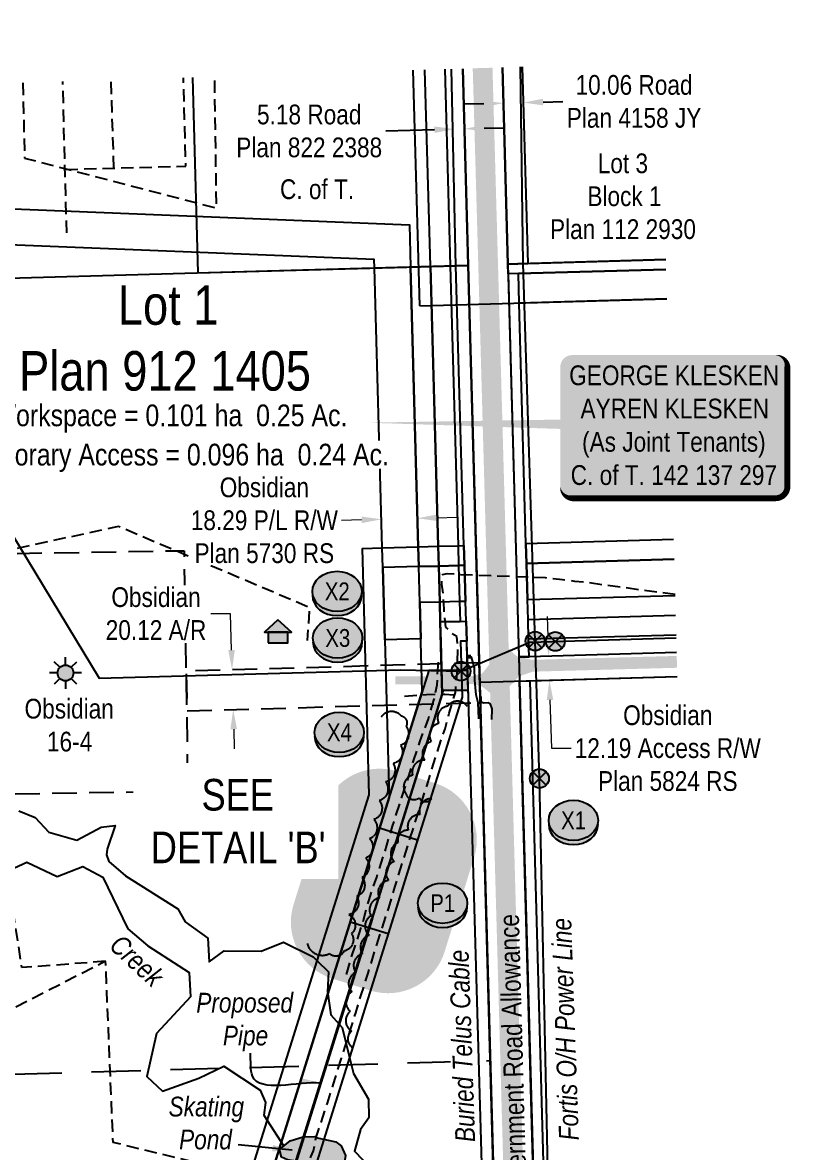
# Model space of a CAD drawing. Extents: x 634935 to 638883, y 5905921 to 5908834.
# Drawn here: x 636238 to 636627, y 5906510 to 5907083 of the extents above; entities that cross this region are included whole.
import ezdxf
from ezdxf.enums import TextEntityAlignment as Align

# ---------------------------------------------------------------- set-up
doc = ezdxf.new("R2010")
doc.units = 0
doc.header["$LTSCALE"] = 5
doc.header["$PDMODE"] = 34
doc.header["$PDSIZE"] = 0.03
for name, pattern in [('0', [1, 1, 0]), ('foc-ACCESSROAD', [3.75, 2.5, -1.25]), ('foc-LSD', [8, 5, -3]), ('POWERLINE5', [7.799999999999997, 2.399999999999999, -0.6, 0.6, -0.6, 0.6, -0.6, 2.399999999999999]), ('UG_PIPE', [1.875, 1.25, -0.625])]:
    doc.linetypes.add(name, pattern=pattern)
doc.layers.get('Defpoints').update_dxf_attribs({"color": 9})
for name, color, linetype in [('AS-FENCE', 48, 'foc-FENCE'), ('AS-PIPE-UG', 44, 'UG_PIPE'), ('AS-PIPE-UG-T', 44, 'Continuous'), ('AS-POWER', 104, 'foc-POWER'), ('AS-POWER-EXISTING', 72, 'POWERLINE5'), ('AS-POWER-T', 104, 'Continuous'), ('AS-RESIDENCE', 14, 'Continuous'), ('AS-ROADS', 254, 'Continuous'), ('AS-TELEPHONE', 224, 'foc-TEL'), ('AS-TELEPHONE-T', 224, 'Continuous'), ('AS-TELUS', 224, 'foc-TEL'), ('C-AR', 13, 'foc-ACCESSROAD'), ('C-RW', 13, 'Continuous'), ('C-SYMBOL2', 7, 'Continuous'), ('C-WS', 13, 'foc-ACCESSROAD'), ('C-WS-S', 8, 'Continuous'), ('CG-NOTES2', 7, 'Continuous'), ('L-AREAREQUIRED2', 7, 'Continuous'), ('L-DETAIL-T', 3, 'Continuous'), ('L-ROAD-T', 7, 'Continuous'), ('L-SEC', 7, 'Continuous'), ('L-SECTION-LSD', 7, 'foc-LSD'), ('L-TITLEDB', 4, 'Continuous'), ('L-TITLEDB-T', 4, 'Continuous'), ('P-BUFFER-H 30m2', 51, 'Continuous'), ('P-CROSSINGS', 250, 'Continuous'), ('P-TEMP-H2', 41, 'Continuous'), ('P-TEMP_WORKSPACE-2', 46, 'Continuous'), ('T-BUSH', 110, '0'), ('T-CREEK', 160, 'Continuous'), ('T-WATER-H', 133, 'Continuous'), ('T-WATER-T', 170, 'Continuous')]:
    doc.layers.add(name, color=color, linetype=linetype)
for name, color, linetype, lineweight in [('AS-GENERAL', 48, 'Continuous', 18), ('C-FLOWLINE-T', 13, 'Continuous', 9), ('C-RW-T', 13, 'Continuous', 9), ('C-VCE-T', 13, 'Continuous', 9), ('C-WS-T', 13, 'Continuous', 9)]:
    doc.layers.add(name, color=color, linetype=linetype, lineweight=lineweight)
doc.styles.add('100L', font='ARIALN.TTF', dxfattribs={"height": 11})
doc.styles.add('175L', font='ARIALN.TTF', dxfattribs={"height": 20})
doc.styles.add('80', font='ARIALN.TTF', dxfattribs={"height": 10})
doc.styles.add('80CG', font='ARIALN.TTF', dxfattribs={"height": 10})
doc.styles.add('80L', font='ARIALN.TTF', dxfattribs={"height": 10})
doc.styles.add('80LS', font='ARIALNI.TTF', dxfattribs={"height": 10})
doc.styles.add('Crossing', font='ARIALN.TTF', dxfattribs={"height": 10})
doc.styles.add('foc-LtypeFont', font='ARIALN.TTF', dxfattribs={"height": 7.349999999999999})
doc.linetypes.add('foc-FENCE', pattern='A,10,-1,["X",foc-LtypeFont,S=0.2,R=0,X=-0.625,Y=-0.75],-1.239999999999999', length=12.24)
doc.linetypes.add('foc-POWER', pattern='A,6,-1,["P",foc-LtypeFont,S=0.2,R=0,X=-0.625,Y=-0.75],-1.239999999999999,4', length=12.24)
doc.linetypes.add('foc-TEL', pattern='A,2,-1,["T",foc-LtypeFont,S=0.2,R=0,X=-0.425,Y=-0.75],-1.239999999999999,8', length=12.24)
doc.linetypes.add('foc-TEL-NOLINE', pattern='A,0,-2,["T",foc-LtypeFont,S=0.2,R=0,X=-0.425,Y=-0.75],-10.24', length=12.24)
doc.dimstyles.new('Compass 5 000', dxfattribs={"dimscale": 5, "dimtxt": 9, "dimasz": 2, "dimexe": 0.2, "dimexo": 0.0625, "dimgap": 0.5, "dimtad": 0, "dimtih": 1, "dimtoh": 1, "dimzin": 0, "dimdsep": 46, "dimtxsty": '80CG', "dimcen": 0.1, "dimse1": 1, "dimse2": 1, "dimclrd": 256, "dimclrt": 256, "dimaunit": 1, "dimadec": 4, "dimazin": 0, "dimtfac": 0.06, "dimtofl": 0, "dimtmove": 0, "dimatfit": 1, "dimfxl": 0.2, "dimtolj": 1, "dimtzin": 0, "dimlwd": -1, "dimarcsym": 0})

# ---------------------------------------------------------------- blocks, each defined once
blk = doc.blocks.new('*D373')
at = {"layer": 'C-RW-T', "transparency": 16777216}
for p, q in [((636448.2872680668, 5906831.77564543), (636458.2834270406, 5906832.052783975)), ((636410.0163205718, 5906830.71460241), (636399.8269444506, 5906830.432107016))]:
    blk.add_line(p, q, dxfattribs=at)
for points in [[(636409.9701308142, 5906832.380628906), (636410.0625103293, 5906829.048575914), (636420.0124795455, 5906830.991740955)], [(636448.2410783092, 5906833.441671927), (636448.3334578243, 5906830.109618934), (636438.2911090932, 5906831.498506885)]]:
    blk.add_solid(points, dxfattribs=at)
at = {"layer": 'Defpoints', "color": 0, "transparency": 16777216}
for p in [(636418.1961009881, 5906896.507018927), (636436.4747305358, 5906897.013784857), (636420.0124795455, 5906830.991740955)]:
    blk.add_point(p, dxfattribs=at)
at = {"layer": 'C-RW-T', "transparency": 16777216, "insert": (636360.7409962923, 5906830.432107016), "char_height": 10, "attachment_point": 5, "style": '80CG', "bg_fill": 3, "box_fill_scale": 1.1, "bg_fill_color": 256, "bg_fill_true_color": 13158600, "bg_fill_transparency": 0}
blk.add_mtext('\\A1;Obsidian\\P18.29 P/L R/W\\PPlan 5730 RS', dxfattribs=at)
blk = doc.blocks.new('*D375')
at = {"layer": 'C-RW-T', "transparency": 16777216}
for p, q in [((636336.5377683456, 5906481.245529253), (636326.5377683456, 5906481.245529252)), ((636347.0867569305, 5906477.945549267), (636336.5377683456, 5906481.245529253)), ((636375.7739122196, 5906468.971509951), (636385.317830414, 5906465.985940409))]:
    blk.add_line(p, q, dxfattribs=at)
for points in [[(636347.5843518544, 5906479.536202299), (636346.5891620065, 5906476.354896234), (636356.6306751249, 5906474.959979724)], [(636376.2715071435, 5906470.562162983), (636375.2763172956, 5906467.380856918), (636366.2299940248, 5906471.957079494)]]:
    blk.add_solid(points, dxfattribs=at)
at = {"layer": 'Defpoints', "color": 0, "transparency": 16777216}
for p in [(636366.2299940248, 5906471.957079494), (636344.230881687, 5906435.321775856), (636353.8302005869, 5906432.318875627)]:
    blk.add_point(p, dxfattribs=at)
at = {"layer": 'C-RW-T', "transparency": 16777216, "insert": (636287.4518201873, 5906481.245529253), "char_height": 10, "attachment_point": 5, "style": '80CG'}
blk.add_mtext('\\A1;Obsidian\\P10.06 P/L R/W\\PPlan 1236 NY', dxfattribs=at)
blk = doc.blocks.new('*D376')
at = {"layer": 'C-VCE-T', "transparency": 16777216}
for p, q in [((636286.6669365601, 5906413.36918938), (636276.6669365598, 5906413.36918938)), ((636332.9001386068, 5906398.906337931), (636286.6669365601, 5906413.36918938)), ((636361.585610942, 5906389.932836059), (636371.129530177, 5906386.947269841))]:
    blk.add_line(p, q, dxfattribs=at)
for points in [[(636333.3977329764, 5906400.496991137), (636332.402544237, 5906397.315684725), (636342.4440578418, 5906395.920771713)], [(636362.0832053116, 5906391.523489265), (636361.0880165722, 5906388.342182852), (636352.041691707, 5906392.918402275)]]:
    blk.add_solid(points, dxfattribs=at)
at = {"layer": 'Defpoints', "color": 0, "transparency": 16777216}
for p in [(636434.3043577329, 5906689.569352686), (636443.9019915981, 5906686.566983248), (636342.4440578418, 5906395.920771713)]:
    blk.add_point(p, dxfattribs=at)
at = {"layer": 'C-VCE-T', "transparency": 16777216, "insert": (636237.5809884015, 5906413.36918938), "char_height": 10, "attachment_point": 5, "style": '80CG', "bg_fill": 3, "box_fill_scale": 1.1, "bg_fill_color": 256, "bg_fill_true_color": 13158600, "bg_fill_transparency": 0}
blk.add_mtext('\\A1;Obsidian\\P10.06 P/L R/W\\PPlan 3142 MC', dxfattribs=at)
blk = doc.blocks.new('*D377')
at = {"layer": 'C-RW-T', "transparency": 16777216}
for p, q in [((636504.4604280778, 5906771.689443248), (636504.1788547111, 5906781.685478284)), ((636505.3666894888, 5906739.51658216), (636506.0563304598, 5906715.033885559)), ((636506.0563304598, 5906715.033885559), (636516.0563304598, 5906715.03388556))]:
    blk.add_line(p, q, dxfattribs=at)
for points in [[(636506.1264339171, 5906771.736372143), (636502.7944222386, 5906771.642514354), (636504.7420014446, 5906761.693408213)], [(636507.0326953279, 5906739.563511055), (636503.7006836494, 5906739.469653266), (636505.0851161219, 5906749.512617196)]]:
    blk.add_solid(points, dxfattribs=at)
at = {"layer": 'Defpoints', "color": 0, "transparency": 16777216}
for p in [(636511.6404937492, 5906761.88772843), (636505.0851161219, 5906749.512617196), (636511.9836084265, 5906749.706937414)]:
    blk.add_point(p, dxfattribs=at)
at = {"layer": 'C-RW-T', "transparency": 16777216, "insert": (636565.0092636121, 5906715.03388556), "char_height": 10, "attachment_point": 5, "style": '80CG'}
blk.add_mtext('\\A1;Obsidian\\P12.19 Access R/W\\PPlan 5824 RS', dxfattribs=at)
blk = doc.blocks.new('GAS')
h = blk.add_hatch(color=255)
h.dxf.hatch_style = 1
edge = h.paths.add_edge_path()
edge.add_arc((0, 0), 0.9, 0, 360)
for p, q in [((0, 0.8077887887338874), (0, 1.615577579286764)), ((-0.8077887898725749, 0), (-1.615577579628734, 0)), ((-0.5711929310346023, 0.5711929297831376), (-1.142385862069204, 1.142385861385264)), ((0.5711929310309642, 0.5711929297831376), (1.142385862065566, 1.142385861385264)), ((1.615577579625096, 0), (0.8077887898689368, 0)), ((-0.5711929310346023, -0.5711929316021271), (-1.142385862069204, -1.142385863204253)), ((0, -0.8077887905528768), (0, -1.615577581105753)), ((1.142385862065566, -1.142385863204253), (0.5711929310309642, -0.5711929316021271))]:
    blk.add_line(p, q)
blk.add_circle((0, 0), 0.8000000000000003)
blk = doc.blocks.new('*D385')
at = {"layer": 'C-FLOWLINE-T', "transparency": 16777216}
for p, q in [((636343.6185119707, 5906783.17302333), (636333.6185119707, 5906783.173023329)), ((636344.1287159938, 5906764.780291579), (636343.6185119707, 5906783.17302333)), ((636345.2411942746, 5906724.675718372), (636345.5184819817, 5906714.679563534))]:
    blk.add_line(p, q, dxfattribs=at)
for points in [[(636345.7947418, 5906764.826506197), (636342.4626901877, 5906764.734076961), (636344.4060037009, 5906754.784136741)], [(636346.9072200808, 5906724.72193299), (636343.5751684685, 5906724.629503754), (636344.9639065675, 5906734.671873208)]]:
    blk.add_solid(points, dxfattribs=at)
at = {"layer": 'Defpoints', "color": 0, "transparency": 16777216}
for p in [(636344.4060037009, 5906754.784136741), (636400.7819356893, 5906756.347973353), (636401.3398385559, 5906736.23570982)]:
    blk.add_point(p, dxfattribs=at)
at = {"layer": 'C-FLOWLINE-T', "transparency": 16777216, "insert": (636305.8831777279, 5906783.173023329), "char_height": 10, "attachment_point": 5, "style": '80CG', "bg_fill": 3, "box_fill_scale": 1.1, "bg_fill_color": 256, "bg_fill_true_color": 13158600, "bg_fill_transparency": 0}
blk.add_mtext('\\A1;Obsidian\\P20.12 A/R', dxfattribs=at)
blk = doc.blocks.new('*U386')
h = blk.add_hatch(color=59)
edge = h.paths.add_edge_path()
edge.add_line((-51.49999999999998, -37), (51.49999999999998, -37))
edge.add_arc((51.49999999999999, -30.99999999999999), 6.000000000000007, 269.9999999999999, 359.9999999999999)
edge.add_line((57.49999999999999, -31), (57.49999999999999, 29.5))
edge.add_arc((51.49999999999999, 29.49999999999999), 6.000000000000007, 6.785183320455494e-14, 90.00000000000006)
edge.add_line((51.49999999999998, 35.5), (-51.49999999999998, 35.5))
edge.add_arc((-51.49999999999999, 29.49999999999999), 6.000000000000007, 89.99999999999993, 179.9999999999999)
edge.add_line((-57.49999999999999, 29.5), (-57.49999999999999, -31))
edge.add_arc((-51.49999999999999, -30.99999999999999), 6.000000000000007, 180.0000000000001, 270.0000000000001)
at = {"color": 1, "flags": 128}
blk.add_lwpolyline([(-51.49999999999998, -37, 3, 3, 0), (51.49999999999998, -37, 3, 3, 0.4142135623730951), (57.49999999999999, -31, 3, 3, 0), (57.49999999999999, 29.5, 3, 0, 0.4142135623730951), (51.49999999999998, 35.5, 0, 0, 0), (-51.49999999999998, 35.5, 0, 0, 0.4142135623730951), (-57.49999999999999, 29.5, 0, 0, 0), (-57.49999999999999, -31, 0, 3, 0.4142135623730951)], format="xyseb", close=True, dxfattribs=at)
blk.add_lwpolyline([(-155.7620516173933, 1.275823303072595, 0, 7.499999999999999, 0), (-3.946720042119972e-16, -1.589969697111509e-15, 0, 0, 0)], format="xyseb", dxfattribs=at)
at = {"color": 1, "style": '80'}
blk.add_attdef('ENTER_TEXT_001', (-35.98567530695772, -4.996589358799454), '', height=10, dxfattribs=at)
blk = doc.blocks.new('*D389')
at = {"layer": 'Defpoints', "color": 0, "transparency": 16777216}
for p in [(636456.5794660599, 5907039.324572173), (636461.7544385863, 5907039.470317387), (636456.8817873431, 5907028.590056159)]:
    blk.add_point(p, dxfattribs=at)
at = {"layer": 'L-TITLEDB', "transparency": 16777216}
for p, q in [((636446.8857508923, 5907028.308533027), (636422.206926156, 5907027.613491541)), ((636472.0527963203, 5907029.017324504), (636482.048832771, 5907029.298847636))]:
    blk.add_line(p, q, dxfattribs=at)
for points in [[(636446.8388303705, 5907029.974539102), (636446.9326714143, 5907026.642526952), (636456.8817873431, 5907028.590056159)], [(636472.0058757984, 5907030.68333058), (636472.0997168423, 5907027.351318429), (636462.0567598694, 5907028.735801373)]]:
    blk.add_solid(points, dxfattribs=at)
at = {"layer": 'L-TITLEDB', "transparency": 16777216, "insert": (636383.4586314765, 5907027.613491541), "char_height": 10, "attachment_point": 5, "style": '80CG'}
blk.add_mtext('\\A1;5.18 Road \\PPlan 822 2388', dxfattribs=at)
blk = doc.blocks.new('*D390')
at = {"layer": 'Defpoints', "color": 0, "transparency": 16777216}
for p in [(636481.5518700668, 5907050.592550932), (636491.599397257, 5907050.875266683), (636491.8486010667, 5907042.018731284)]:
    blk.add_point(p, dxfattribs=at)
at = {"layer": 'L-TITLEDB', "transparency": 16777216}
for p, q in [((636471.8050302187, 5907041.454748418), (636461.8089865608, 5907041.173481302)), ((636501.8446447246, 5907042.299998399), (636511.8406883829, 5907042.581265515))]:
    blk.add_line(p, q, dxfattribs=at)
for points in [[(636501.7977668721, 5907043.966005675), (636501.8915225773, 5907040.633991122), (636491.8486010667, 5907042.018731284)], [(636471.7581523662, 5907043.120755695), (636471.8519080712, 5907039.788741142), (636481.8010738766, 5907041.736015533)]]:
    blk.add_solid(points, dxfattribs=at)
at = {"layer": 'L-TITLEDB', "transparency": 16777216, "insert": (636547.9320935671, 5907042.581265515), "char_height": 10, "attachment_point": 5, "style": '80CG'}
blk.add_mtext('\\A1;10.06 Road \\PPlan 4158 JY', dxfattribs=at)
blk = doc.blocks.new('xing2')
h = blk.add_hatch(color=50)
h.dxf.hatch_style = 1
edge = h.paths.add_edge_path()
edge.add_ellipse((0, 0), major_axis=(-12.5, 0), ratio=0.8162973455633619, start_angle=0, end_angle=360)
h = blk.add_hatch(color=250)
h.dxf.hatch_style = 1
edge = h.paths.add_edge_path()
edge.add_ellipse((0, -2.047489049626165), major_axis=(-12.5, 0), ratio=0.8162973455633619, start_angle=0, end_angle=180)
edge.add_line((12.5, -2.047489049626165), (12.5, 0))
edge.add_ellipse((0, 0), major_axis=(-12.5, 0), ratio=0.8162973455633619, start_angle=0, end_angle=180, ccw=False)
edge.add_line((-12.5, 0), (-12.5, -2.047489049626165))
at = {"color": 250}
blk.add_ellipse((0, 0), major_axis=(-12.5, 0), ratio=0.8162973455633619, dxfattribs=at)
blk.add_ellipse((0, -2.047489049626165), major_axis=(-12.5, 0), ratio=0.8162973455633619, start_param=0, end_param=3.141592653589793, dxfattribs=at)
at = {"color": 250, "style": 'Crossing'}
blk.add_attdef('CROSSING', text='', height=9, dxfattribs=at).set_placement((0.08916442567715421, 0.0199513138486509), align=Align.MIDDLE_CENTER)
at = {"color": 250, "style": 'Crossing', "flags": 1}
for tag, p in [('OWNER', (0.08916442567715421, -12.49201765665748)), ('DESCRIPTION', (0.08916442567715421, -25.770021277247)), ('LOCATION', (0.08916442567715421, -39.30337514164421)), ('DWG_REF', (0.08916442567715421, -52.83672900604233))]:
    blk.add_attdef(tag, text='', height=9, dxfattribs=at).set_placement(p, align=Align.MIDDLE_CENTER)
blk = doc.blocks.new('res_occ')
for points in [[(0.1000986410450423, 0.8906701123119093), (-1.256710929257224, -0.3736609102117654), (1.456908211347308, -0.3736609102117654)], [(-0.8999013589549576, -1.425351696405505), (1.100098641045042, -1.425351696405505), (1.100098641045042, -0.3736609102117654), (-0.8999013589549576, -0.3736609102117654)]]:
    blk.add_hatch(color=14).paths.add_polyline_path(points)
at = {"color": 14}
for points in [[(0.1000986410450423, 0.8906701123119093), (-1.256710929257224, -0.3736609102117654), (1.456908211347308, -0.3736609102117654)], [(-0.8999013589549576, -1.425351696405505), (1.100098641045042, -1.425351696405505), (1.100098641045042, -0.3736609102117654), (-0.8999013589549576, -0.3736609102117654)]]:
    blk.add_lwpolyline(points, close=True, dxfattribs=at)
blk = doc.blocks.new('POWERPOLE')
h = blk.add_hatch(color=255)
edge = h.paths.add_edge_path()
edge.add_arc((0, 0), 0.9600000000000002, 0, 360)
at = {"linetype": 'Continuous'}
for p, q in [((0.678822509938982, -0.678822509938982), (-0.678822509938982, 0.678822509938982)), ((-0.678822509938982, -0.678822509938982), (0.678822509938982, 0.678822509938982))]:
    blk.add_line(p, q, dxfattribs=at)
blk.add_circle((0, 0), 0.9600000000000002, dxfattribs=at)

msp = doc.modelspace()

# ---------------------------------------------------------------- hatches: boundary and pattern name
at = {"layer": 'AS-GENERAL'}
h = msp.add_hatch(color=256, dxfattribs=at)
h.dxf.hatch_style = 1
h.paths.add_polyline_path([(636463.1786418014, 5906762.377759333), (636465.3952067429, 5906762.377759333), (636465.3952067429, 5906760.321670204), (636463.1786418014, 5906760.321670204)])
at = {"layer": 'AS-ROADS'}
h = msp.add_hatch(color=256, dxfattribs=at)
h.dxf.hatch_style = 1
h.paths.add_polyline_path([(636483.117, 5906766.733999997), (636488.513, 5906761.615), (636496.0470000004, 5906759.845), (636496.7780000004, 5906753.889), (636489.6430000004, 5906751.431), (636483.915, 5906745.32)])
h = msp.add_hatch(color=256, dxfattribs=at)
h.dxf.hatch_style = 1
h.paths.add_polyline_path([(636475.1467043577, 5906758.117690622), (636471.076, 5906752.932), (636467.3640000003, 5906751.951), (636463.9916751217, 5906750.837468683), (636464.0824843305, 5906748.049715927), (636467.365, 5906747.3), (636471.1200000003, 5906746.196), (636476.9706279048, 5906741.572996081)])
at = {"layer": 'P-BUFFER-H 30m2'}
h = msp.add_hatch(color=256, dxfattribs=at)
h.dxf.hatch_style = 1
edge = h.paths.add_edge_path()
edge.add_line((636414.4223909735, 5906592.332605037), (636395.221117541, 5906598.3393924))
edge.add_arc((636404.1780467626, 5906626.971077971), 29.99999999973938, 162.6286075073442, 252.6286075062298, ccw=False)
edge.add_line((636375.5463611867, 5906635.928007198), (636390.474576557, 5906683.647483157))
edge.add_arc((636419.1062621335, 5906674.690553935), 29.99999999993366, 72.62860750665419, 162.6286075072777, ccw=False)
edge.add_line((636428.0631913549, 5906703.322239511), (636447.2644647874, 5906697.315452147))
edge.add_arc((636438.3075355659, 5906668.683766572), 29.99999999973938, -17.371392492655787, 72.62860750622991, ccw=False)
edge.add_line((636466.9392211417, 5906659.72683735), (636452.0110057713, 5906612.007361391))
edge.add_arc((636423.3793201952, 5906620.964290612), 29.99999999982256, 252.628607506442, 342.62860750721137, ccw=False)
at = {"layer": 'P-TEMP-H2'}
h = msp.add_hatch(color=256, dxfattribs=at)
h.dxf.hatch_style = 1
h.paths.add_polyline_path([(636463.6286574713, 5906754.48795226), (636444.0674532907, 5906754.452934373), (636419.1062621333, 5906674.690553935), (636428.6473519469, 5906671.705788476), (636451.4181976124, 5906744.469016936), (636463.9155311303, 5906744.491389295)])
h = msp.add_hatch(color=256, dxfattribs=at)
h.dxf.hatch_style = 1
h.paths.add_polyline_path([(636423.3793201952, 5906620.964290612), (636404.1780467625, 5906626.971077971), (636419.1062621333, 5906674.690553935), (636438.307535566, 5906668.683766572)])
at = {"layer": 'T-WATER-H'}
h = msp.add_hatch(color=256, dxfattribs=at)
h.dxf.hatch_style = 1
h.paths.add_polyline_path([(636386.7520000003, 5906517.915), (636397.0090000003, 5906515.75), (636399.6690000003, 5906513.696), (636401.7850000004, 5906508.858), (636400.914, 5906503.247999997), (636383.998, 5906504.7), (636372.4680000003, 5906506.513999998), (636369.4150000004, 5906507.866), (636368.4980000004, 5906511.803), (636373.7470000003, 5906516.202), (636380.44, 5906518.223), (636386.365, 5906518.478)])

# ---------------------------------------------------------------- linework, layer by layer
at = {"layer": 'AS-FENCE', "flags": 128}
for points in [[(636463.5750000003, 5906752.761), (636463.339, 5906768.165999997)], [(636463.845, 5906746.052), (636464.1520000004, 5906736.712)]]:
    msp.add_lwpolyline(points, dxfattribs=at)
at = {"layer": 'AS-GENERAL', "const_width": 0.9997060499999996, "flags": 128}
msp.add_lwpolyline([(636463.558, 5906752.77), (636463.8520000003, 5906746.030999998)], dxfattribs=at)
at = {"layer": 'AS-PIPE-UG'}
msp.add_line((636284.5991492218, 5907008.850376325), (636283.1005313186, 5907053.433169323), dxfattribs=at)
at = {"layer": 'AS-PIPE-UG', "flags": 128}
for points in [[(636238.4204610529, 5907051.984111868), (636239.3746957772, 5907013.878439057), (636336.5182427659, 5906988.578205304), (636335.5902719174, 5907055.135508854)], [(636260.6887276393, 5906976.136317742), (636260.5426546287, 5906981.746947944), (636258.6941164532, 5907052.641624073)], [(636260.0724371164, 5907008.160685356), (636284.5991492218, 5907008.850376325), (636321.018641662, 5907009.874001555), (636319.7607065096, 5907054.622126722)], [(636280.3687566705, 5906607.122501339), (636237.9692829392, 5906603.93637357), (636208.3112904769, 5906797.90989482), (636235.6599189758, 5906816.408882425), (636286.9647348197, 5906827.445820364), (636383.5741429288, 5906786.457888274), (636382.4787825153, 5906769.688994168)], [(636431.65, 5906741.379), (636442.8020000004, 5906742.223), (636452.0610000003, 5906742.486), (636458.3660000004, 5906741.974)], [(636436.0425037143, 5906288.760095251), (636383.3887680044, 5906431.888616389), (636349.5671061695, 5906429.444445362), (636334.5662969977, 5906503.092904395), (636284.191858566, 5906515.414704815), (636280.3687566705, 5906607.122501339), (636154.9507916757, 5906543.167356468), (636092.6778308462, 5906605.169814792), (636020.8302149934, 5906574.549159138), (635931.117654646, 5906568.000285985), (635805.0510354115, 5906558.481087117), (635706.819990945, 5906552.769513615), (635685.1791548685, 5906565.000460224), (635678.6630630282, 5906583.556169734), (635678.0791825079, 5906592.934313422), (635676.7059499614, 5906648.360667473), (635665.1614573199, 5906651.674071323), (635663.923461084, 5906657.192073845), (635662.2602177289, 5906692.634599305), (635658.9222499809, 5906701.966519156), (635632.6042922237, 5906719.231384331), (635610.0762649933, 5906723.96222853)]]:
    msp.add_lwpolyline(points, dxfattribs=at)
at = {"layer": 'AS-POWER', "flags": 128}
msp.add_lwpolyline([(636515.3313896415, 5906020.657347734), (636511.6306423282, 5906154.794130048), (636500.0020000003, 5906699.685), (636497.848, 5906769.308), (636491.8200297118, 5906960.493454175), (636490.3702876437, 5907060.155311516)], dxfattribs=at)
at = {"layer": 'AS-ROADS', "flags": 128}
for points, const_width in [([(636500.0835559467, 5906020.359183366), (636496.4018890325, 5906154.317430359), (636474.053760346, 5906959.962081321), (636471.2503854088, 5907059.535217665)], 9.997060499999996), ([(636494.8431845867, 5906756.768037808), (636569.6116254935, 5906758.79324787)], 5.998236299999999), ([(636467.3645278219, 5906749.496101845), (636427.0880000003, 5906749.424)], 3.998824199999998)]:
    msp.add_lwpolyline(points, dxfattribs=dict(at, const_width=const_width))
at = {"layer": 'AS-TELEPHONE', "flags": 128}
for points in [[(636469.3850000004, 5906729.943), (636468.949, 5906737.987), (636468.0670000004, 5906742.037), (636467.317, 5906749.527), (636467.187, 5906755.838), (636465.6220000003, 5906761.209), (636464.5060000004, 5906761.226)], [(636475.8700000003, 5906729.611), (636476.039, 5906735.015999997), (636475.2930000003, 5906737.415), (636474.0630000003, 5906737.967), (636471.8540000004, 5906737.921), (636470.8630000004, 5906738.124), (636470.4910000004, 5906739.1), (636470.513, 5906741.304)]]:
    msp.add_lwpolyline(points, dxfattribs=at)
at = {"layer": 'AS-TELUS', "flags": 128}
for points in [[(636439.5452051931, 5906939.014370801), (636436.1474736524, 5907058.396765203)], [(636439.5452051931, 5906939.014370801), (636564.5112660923, 5906942.659971897)], [(636469.8584442048, 5906748.519013528), (636569.8185036101, 5906751.335341756)]]:
    msp.add_lwpolyline(points, dxfattribs=at)
at = {"layer": 'AS-TELUS', "linetype": 'foc-TEL-NOLINE', "flags": 128}
msp.add_lwpolyline([(636486.2329500159, 5906158.250619849), (636464.0006423288, 5906959.681130048), (636461.1985356933, 5907059.209217556)], dxfattribs=at)
at = {"layer": 'C-AR', "flags": 128}
msp.add_lwpolyline([(636321.5984607252, 5906734.023728895), (636470.1459478044, 5906738.144352545), (636469.5880449375, 5906758.256616078), (636321.0405578588, 5906754.135992423)], close=True, dxfattribs=at)
at = {"layer": 'C-RW', "flags": 128}
for points in [[(636452.0707337509, 5907058.913186029), (636454.8656423282, 5906959.420130048), (636458.7976423287, 5906817.606130043), (636459.0746423285, 5906807.615130048), (636459.580642328, 5906789.341130049), (636459.8596423281, 5906779.291130047), (636449.807642328, 5906779.007130043), (636449.5286423287, 5906789.058130048), (636449.0216423288, 5906807.331130044), (636448.7456423288, 5906817.322130048), (636444.8116423282, 5906959.140130048), (636442.0185687076, 5907058.587175693)], [(635573.4816043107, 5906982.640038775), (635661.090642328, 5906986.650130048), (635949.293642328, 5906999.631130043), (636434.1566423288, 5906980.168130043), (636434.759642328, 5906958.858130048), (636438.692642328, 5906817.038130049), (636438.969642328, 5906807.047130048), (636449.0216423288, 5906807.331130044), (636459.0746423285, 5906807.615130048), (636462.1015997368, 5906807.700676157), (636462.6259967358, 5906789.427239539), (636459.580642328, 5906789.341130049), (636449.5286423287, 5906789.058130048), (636439.4766423281, 5906788.774130048), (636439.9816423281, 5906770.501130048), (636421.7046423281, 5906769.985130047), (636420.6916423286, 5906806.531130048), (636420.4136423281, 5906816.522130048), (636416.4816423288, 5906958.346130048), (636416.3616423281, 5906962.583130048), (635949.343642328, 5906981.335130049), (635661.5866423281, 5906968.371130047), (635573.9820951477, 5906964.35920901)], [(636567.8937509059, 5906820.722211665), (636493.2046423281, 5906818.587130047), (636493.4806423282, 5906808.596130049), (636568.1709149979, 5906810.730513115)], [(636249.9096423283, 5906167.257130047), (636387.5666423287, 5906607.358130049), (636413.8796423282, 5906691.484130044), (636410.4196423289, 5906816.240130048), (636420.4136423281, 5906816.522130048), (636438.692642328, 5906817.038130049), (636448.7456423288, 5906817.322130048), (636458.7976423287, 5906817.606130043), (636461.8149141994, 5906817.690683738), (636462.1015997368, 5906807.700676157), (636459.0746423285, 5906807.615130048), (636449.0216423288, 5906807.331130044), (636438.969642328, 5906807.047130048), (636420.6916423286, 5906806.531130048), (636421.7046423281, 5906769.985130047), (636423.921642328, 5906690.091130048), (636392.8386423283, 5906590.719130048), (636260.4756423282, 5906167.559130049)], [(636568.1709149979, 5906810.730513115), (636493.4806423282, 5906808.596130049), (636493.9876423281, 5906790.323130048), (636568.6777832618, 5906792.458034679)], [(636569.2353322528, 5906772.358528278), (636494.5456423288, 5906770.223130047), (636494.2656423287, 5906780.273130048), (636568.9565655235, 5906782.408001509)], [(636267.0734830569, 5906046.301365457), (636265.4316423282, 5906109.140130048), (636265.1576423288, 5906119.241130048), (636264.4166423283, 5906146.480130043), (636264.786642328, 5906147.676130048), (636271.1026423288, 5906167.865130049), (636398.5516423282, 5906575.279130048), (636450.8226423281, 5906742.373130048), (636449.807642328, 5906779.007130043), (636459.8596423281, 5906779.291130047), (636462.9144196148, 5906779.376691559), (636463.2027736075, 5906769.328544043), (636460.1386423287, 5906769.241130044), (636460.9226423285, 5906740.975130048), (636403.810642328, 5906558.411130044), (636281.7306423282, 5906168.170130043), (636275.4146423286, 5906147.981130048), (636274.5146423281, 5906145.074130044), (636275.2096423281, 5906119.505130048), (636275.4836423285, 5906109.412130048), (636277.1233547044, 5906046.633799441)], [(636569.4805975131, 5906763.516774903), (636494.7896423286, 5906761.413130043), (636489.614642328, 5906761.268130048), (636489.9516423281, 5906749.085130048), (636495.1276423286, 5906749.232130048), (636569.8184837027, 5906751.336059413)]]:
    msp.add_lwpolyline(points, dxfattribs=at)
msp.add_lwpolyline([(636444.8157564617, 5906958.991818368), (636448.7456423288, 5906817.322130048), (636449.0216423288, 5906807.331130044), (636449.5286423287, 5906789.058130048), (636449.807642328, 5906779.007130043), (636450.0866423281, 5906768.956130044), (636450.8226423281, 5906742.373130048), (636398.5516423282, 5906575.279130048), (636271.1026423288, 5906167.865130049), (636264.786642328, 5906147.676130048), (636254.334642328, 5906147.375130048), (636254.3206423286, 5906147.883130048), (636260.4756423282, 5906167.559130049), (636392.8386423283, 5906590.719130048), (636423.921642328, 5906690.091130048), (636440.7246423282, 5906743.771130048), (636440.0326423281, 5906768.677130048), (636439.9816423281, 5906770.501130048), (636439.4766423281, 5906788.774130048), (636438.969642328, 5906807.047130048), (636438.692642328, 5906817.038130049), (636434.76408885, 5906958.697792973)], close=True, dxfattribs=at)
at = {"layer": 'C-WS', "flags": 128}
msp.add_lwpolyline([(636198.1646023279, 5906813.145377719), (636320.0691208689, 5906815.088251698), (636322.0119948474, 5906693.183733157), (636200.1074763065, 5906691.240859178)], close=True, dxfattribs=at)
at = {"layer": 'L-SEC'}
for p, q in [((636464.0006423288, 5906959.681130048), (636461.1985356932, 5907059.209217556)), ((636481.2910555663, 5907059.8608552), (636484.093642328, 5906960.268130048)), ((636464.0052924175, 5906959.513495471), (635662.4336423287, 5906937.153130044)), ((636486.3486423288, 5906154.041130043), (636464.0006423288, 5906959.681130048)), ((636563.958376845, 5906962.591495668), (636484.093642328, 5906960.268130048)), ((636484.093642328, 5906960.268130048), (636506.4536423282, 5906154.639130048))]:
    msp.add_line(p, q, dxfattribs=at)
at = {"layer": 'L-SECTION-LSD'}
msp.add_line((635673.4691423287, 5906534.072630043), (636475.1746423288, 5906556.861130048), dxfattribs=at)
at = {"layer": 'L-TITLEDB', "flags": 128}
for points in [[(636324.3162740698, 5907054.769872217), (636327.101642328, 5906955.832130044), (636457.75, 5906959.339), (636455.5842807743, 5907059.027136868)], [(636461.1987260933, 5907059.20922373), (636464.0052924175, 5906959.513495471), (636457.75, 5906959.339), (636455.5842807743, 5907059.027136868)], [(636491.3373942602, 5907060.186676576), (636494.1406423288, 5906960.561130048), (636484.093642328, 5906960.268130048), (636481.2910555663, 5907059.8608552)], [(636564.0975800225, 5906957.573254751), (636489.4096423289, 5906955.394130043), (636484.2326423286, 5906955.242130048), (636484.093642328, 5906960.268130048), (636494.1406423288, 5906960.561130048), (636563.9581834747, 5906962.598466622)], [(636564.5112728237, 5906942.659729229), (636489.8236423286, 5906940.481130048), (636489.4096423289, 5906955.394130043), (636564.0975800225, 5906957.573254751)], [(636510.1381794371, 5906020.5557969), (636506.4536423282, 5906154.639130048), (636489.9516423281, 5906749.085130048), (636495.1276423286, 5906749.232130048), (636506.7976423281, 5906328.890130043), (636508.0836423286, 5906282.562130048), (636508.4576423288, 5906269.089130048), (636511.6306423282, 5906154.794130048), (636512.445642328, 5906125.784130048), (636512.7306423283, 5906115.680130049), (636515.335202588, 5906020.657422295)], [(636236.5166423287, 5906683.369130048), (636244.6696423289, 5906679.993130048), (636251.5616423283, 5906672.610130047), (636265.7656423282, 5906668.406130044), (636278.1836423287, 5906675.073130044), (636285.2636423281, 5906675.985130043), (636281.0916423285, 5906663.896130048), (636280.905642328, 5906660.991130044), (636282.0596423281, 5906657.684130048), (636290.4506423288, 5906650.338130048), (636316.9986423281, 5906633.695130048), (636320.6096423282, 5906627.116130048), (636332.1496423283, 5906618.852130044), (636332.7486423281, 5906606.839130048), (636340.3676423281, 5906612.361130048), (636359.1436423287, 5906612.188130048), (636370.4636423282, 5906616.833130044), (636385.4156423286, 5906609.427130049), (636387.5666423287, 5906607.358130049), (636393.2986423281, 5906601.847130048), (636392.7026423287, 5906591.682130043), (636392.8386423283, 5906590.719130048), (636394.358642328, 5906579.958130044), (636398.5516423282, 5906575.279130048), (636400.0686423288, 5906573.585130049), (636403.810642328, 5906558.411130044), (636405.8016423287, 5906550.342130048), (636413.4346423282, 5906537.261130048), (636413.637642328, 5906527.862130048), (636409.5046423287, 5906521.948130049), (636406.3466423287, 5906510.948130043), (636414.6956423281, 5906502.438130049)]]:
    msp.add_lwpolyline(points, dxfattribs=at)
for points in [[(636480.8680000004, 5906153.755999997), (636480.2944602425, 5906173.741893193), (636477.0953327189, 5906285.220513639), (636475.0572194664, 5906356.241769299), (636474.5417660266, 5906374.203553561), (636470.461025213, 5906516.403373044), (636463.2027736075, 5906769.328544043), (636462.9144196148, 5906779.376691559), (636462.6259967358, 5906789.427239539), (636462.1015997368, 5906807.700676157), (636461.8149141994, 5906817.690683738), (636457.75, 5906959.339), (636464.0052924175, 5906959.513495471), (636486.3521703068, 5906153.912763791)], [(636489.4096423289, 5906955.394130043), (636484.2326423286, 5906955.242130048), (636489.614642328, 5906761.268130048), (636494.7896423286, 5906761.413130043), (636494.5456423288, 5906770.223130047), (636494.2656423287, 5906780.273130048), (636493.9876423281, 5906790.323130048), (636493.4806423282, 5906808.596130049), (636493.2046423281, 5906818.587130047), (636489.8236423286, 5906940.481130048)]]:
    msp.add_lwpolyline(points, close=True, dxfattribs=at)
at = {"layer": 'L-TITLEDB'}
msp.add_lwpolyline([(636236.5166423287, 5906683.369130048), (636244.6696423289, 5906679.993130048), (636251.5616423283, 5906672.610130047), (636265.7656423282, 5906668.406130044), (636278.1836423287, 5906675.073130044), (636285.2636423281, 5906675.985130043), (636281.0916423285, 5906663.896130048), (636280.905642328, 5906660.991130044), (636282.0596423281, 5906657.684130048), (636290.4506423288, 5906650.338130048), (636316.9986423281, 5906633.695130048), (636320.6096423282, 5906627.116130048), (636332.1496423283, 5906618.852130044), (636332.7486423281, 5906606.839130048), (636340.3676423281, 5906612.361130048), (636359.1436423287, 5906612.188130048), (636370.4636423282, 5906616.833130044), (636385.4156423286, 5906609.427130049), (636387.5666423287, 5906607.358130049), (636393.2986423281, 5906601.847130048), (636392.7026423287, 5906591.682130043), (636392.8386423283, 5906590.719130048), (636394.358642328, 5906579.958130044), (636398.5516423282, 5906575.279130048), (636400.0686423288, 5906573.585130049), (636403.810642328, 5906558.411130044), (636405.8016423287, 5906550.342130048), (636413.4346423282, 5906537.261130048), (636413.637642328, 5906527.862130048), (636409.5046423287, 5906521.948130049), (636406.3466423287, 5906510.948130043), (636414.6956423281, 5906502.438130049)], dxfattribs=at)
at = {"layer": 'P-TEMP_WORKSPACE-2', "flags": 128}
for points in [[(636463.6286574713, 5906754.48795226), (636444.0674532907, 5906754.452934373), (636419.1062621333, 5906674.690553935), (636428.6473519469, 5906671.705788476), (636451.4181976124, 5906744.469016936), (636463.9155311303, 5906744.491389295)], [(636423.3793201952, 5906620.964290612), (636404.1780467625, 5906626.971077971), (636419.1062621333, 5906674.690553935), (636438.307535566, 5906668.683766572)]]:
    msp.add_lwpolyline(points, close=True, dxfattribs=at)
at = {"layer": 'T-BUSH', "flags": 128}
for points in [[(636463.6249345517, 5906736.152587725, 0.52056705), (636453.6302269716, 5906736.369472553, 0.52056705), (636449.1250950663, 5906727.630810873, 0.52056705), (636445.2749688751, 5906718.421123484, 0.52056705), (636441.943728776, 5906708.995410881, 0.52056705), (636435.8084439709, 5906701.33563229, 0.52056705), (636432.2547250172, 5906692.301129141, 0.52056705), (636439.1158991288, 5906689.874170432, 0.52056705), (636445.5253927043, 5906689.516125091, 0.52056705), (636439.5631029878, 5906681.491642558, 0.52056705), (636433.6008132708, 5906673.467160021, 0.52056705), (636428.4194736636, 5906667.371017018, 0.52056705), (636426.468885248, 5906657.566098687, 0.52056705), (636423.6191980314, 5906648.077455475, 0.52056705), (636419.0016647404, 5906639.210685776, 0.52056705), (636414.7944030019, 5906630.223454395, 0.52056705), (636413.8833532043, 5906620.26826553, 0.52056705), (636410.4520707711, 5906610.878509436, 0.52056705), (636407.0207883373, 5906601.488753342, 0.52056705), (636405.0946199617, 5906591.712368794, 0.52056705), (636404.2072946728, 5906581.804288519, 0.52056705), (636404.8747794882, 5906571.829536257, 0.52056705), (636405.4334256783, 5906563.481245442, 0.52056705)], [(636419.9869198663, 5906730.874283493, -0.52056705), (636429.9659748871, 5906731.474016381, -0.52056705), (636432.4830856877, 5906726.098932974, -0.52056705), (636429.7157118426, 5906716.492536114, -0.52056705), (636425.9649530194, 5906707.228931284, -0.52056705), (636422.1610128809, 5906697.983864595, -0.52056705), (636418.9614899927, 5906688.529930847, -0.52056705), (636416.2458734775, 5906678.908774702, -0.52056705), (636414.0404343633, 5906669.161884677, -0.52056705), (636412.056806686, 5906659.363965676, -0.52056705), (636410.1572906672, 5906649.549025152, -0.52056705), (636407.5002804073, 5906639.966529851, -0.52056705), (636403.5676063495, 5906630.775485655, -0.52056705), (636404.9411218802, 5906621.203019123, -0.52056705), (636401.066884745, 5906612.331634896, -0.52056705), (636393.8176409617, 5906610.9843004, -0.52056705), (636382.7279923066, 5906616.133213248, -0.52056705)]]:
    msp.add_lwpolyline(points, format="xyb", dxfattribs=at)
at = {"layer": 'T-CREEK', "flags": 128}
msp.add_lwpolyline([(636210.951700475, 5906643.88153118), (636240.4907425442, 5906657.327865891), (636255.8126767843, 5906650.037226388), (636268.8946135854, 5906655.145831933), (636278.9247807963, 5906649.679515267), (636291.6896155385, 5906623.574845096), (636301.7919047391, 5906614.961448651), (636322.6616970254, 5906601.498308296), (636323.3950000004, 5906589.136), (636306.1710000003, 5906570.629999997), (636301.1960000003, 5906548.812999997), (636309.1310000004, 5906541.303), (636327.497, 5906547.9), (636340.2090000004, 5906553.976999997), (636358.5810000004, 5906541.934), (636361.3, 5906535.658), (636360.536, 5906529.281999997), (636370.6000566134, 5906513.5646588)], dxfattribs=at)
msp.add_lwpolyline([(636386.7520000003, 5906517.915), (636397.0090000003, 5906515.75), (636399.6690000003, 5906513.696), (636401.7850000004, 5906508.858), (636400.914, 5906503.247999997), (636383.998, 5906504.7), (636372.4680000003, 5906506.513999998), (636369.4150000004, 5906507.866), (636368.4980000004, 5906511.803), (636373.7470000003, 5906516.202), (636380.44, 5906518.223), (636386.365, 5906518.478)], close=True, dxfattribs=at)

# ---------------------------------------------------------------- block references
at = {"layer": 'AS-POWER-EXISTING', "xscale": 4.999999999999997, "yscale": 4.999999999999997, "zscale": 4.999999999999997}
for p in [(636497.848, 5906769.308), (636508.0700000003, 5906769.112), (636460.316, 5906754.042), (636500.0020000003, 5906699.685)]:
    msp.add_blockref('POWERPOLE', p, dxfattribs=at)
at = {"layer": 'C-WS-S', "xscale": 4.999999999999996, "yscale": 4.999999999999996, "zscale": 4.999999999999996}
msp.add_blockref('GAS', (636260.0882985876, 5906753.164555438), dxfattribs=at)
at = {"layer": 'P-CROSSINGS'}
for p, values in [((636517.2091608252, 5906678.496296056), {'CROSSING': 'X1'}), ((636450.9696877904, 5906636.545456109), {'CROSSING': 'P1'})]:
    msp.add_blockref('xing2', p, dxfattribs=at).add_auto_attribs(values)

# ---------------------------------------------------------------- texts
at = {"layer": 'AS-POWER-T', "insert": (636510.0170584838, 5906515.903043584), "char_height": 10.00302921733791, "attachment_point": 1, "rotation": 91.99999999999997, "style": '100L'}
msp.add_mtext_dynamic_manual_height_columns('\\pi0.32636;{\\fArial Narrow|b0|i1|c0|p34;Fortis O/H Power Line}', width=112.5351704308462, gutter_width=55, heights=[0], dxfattribs=at)
at = {"layer": 'C-SYMBOL2', "color": 3, "insert": (636235.5915304176, 5906949.508573207), "char_height": 19.99999999999998, "attachment_point": 1, "style": '175L'}
msp.add_mtext_dynamic_manual_height_columns('\\pi50.973;Lot 1\\P\\pi0.97995;Plan 912 1405', width=147.0349249658936, gutter_width=50, heights=[0], dxfattribs=at)
at = {"layer": 'C-WS-T', "insert": (636228.1227314484, 5906740.071675238), "char_height": 9.999988296455822, "attachment_point": 1, "style": '80LS'}
msp.add_mtext_dynamic_manual_height_columns('\\pi11.21;{\\fArial Narrow|b0|i0|c0|p34;Obsidian\\P\\pi22.56;16-4}', width=66.25279672578445, gutter_width=50, heights=[0], dxfattribs=at)
at = {"layer": 'L-AREAREQUIRED2', "color": 5, "style": '100L'}
msp.add_text('Workspace = 0.101 ha  0.25 Ac.', height=10.99940569678016, dxfattribs=at).set_placement((636312.97938721, 5906874.831997199), align=Align.BOTTOM_CENTER)
at = {"layer": 'L-ROAD-T', "style": '80L'}
msp.add_text('Government Road Allowance', height=9.999999999999991, rotation=91.58902210060245, dxfattribs=at).set_placement((636486.6567447978, 5906556.583819281), align=Align.MIDDLE_CENTER)
at = {"layer": 'L-TITLEDB-T', "char_height": 9.999988296455822, "attachment_point": 1, "style": '80LS'}
for s, width, insert in [('\\pi24.634;{\\fArial Narrow|b0|i0|c0|p34;Lot 3\\P\\pi19.392;Block 1\\P\\pi0.46955;Plan 112 2930}', 73.38785811732606, (636504.9064187522, 5907016.284930692)), ('\\pi0.32285;{\\fArial Narrow|b0|i0|c0|p34;C. of T.}', 36.6824945854834, (636368.3507855054, 5907003.166524282))]:
    msp.add_mtext_dynamic_manual_height_columns(s, width=width, gutter_width=50, heights=[0], dxfattribs=dict(at, insert=insert))
at = {"layer": 'T-WATER-T', "linetype": 'Continuous', "insert": (636288.0265832334, 5906621.930423846), "char_height": 9.99998829645585, "attachment_point": 1, "rotation": 317.0684528044285, "style": '100L'}
msp.add_mtext_dynamic_manual_height_columns('\\pi0.56368;{\\fArial Narrow|b0|i1|c0|p34;Creek}', width=31.25011508431117, gutter_width=55.00000000000001, heights=[0], dxfattribs=at)
at = {"layer": 'T-WATER-T', "linetype": 'Continuous', "insert": (636315.3401323509, 5906538.568113944), "char_height": 9.99998829645585, "attachment_point": 1, "style": '100L'}
msp.add_mtext_dynamic_manual_height_columns('\\pi-3.0618;{\\fArial Narrow|b0|i1|c0|p34;Skating \\P\\pi2.2451;Pond}', width=31.25011508431117, gutter_width=55.00000000000001, heights=[0], dxfattribs=at)

# ---------------------------------------------------------------- dimensions: what is measured, and where the dimension line sits
at = {"layer": 'C-RW-T'}
for base, p1, p2, angle, text, picture, middle in [((636505.0851161219, 5906749.512617196), (636511.6404937493, 5906761.887728431), (636511.9836084266, 5906749.706937415), 271.6135098096757, 'Obsidian\\P12.19 Access R/W\\PPlan 5824 RS', '*D377', (636565.0092636121, 5906715.03388556)), ((636366.2299940248, 5906471.957079494), (636344.2308816871, 5906435.321775856), (636353.8302005868, 5906432.318875627), 342.6290489426536, 'Obsidian\\P10.06 P/L R/W\\PPlan 1236 NY', '*D375', (636287.4518201873, 5906481.245529253))]:
    dim = msp.add_linear_dim(base=base, p1=p1, p2=p2, angle=angle, text=text, dimstyle='Compass 5 000', dxfattribs=at)
    dim.commit()
    dim.dimension.update_dxf_attribs({"geometry": picture, "text_midpoint": middle, "dimtype": 161})
at = {"layer": 'L-TITLEDB'}
for base, p1, p2, angle, text, picture, middle in [((636491.8486010667, 5907042.018731284), (636481.5518700667, 5907050.592550932), (636491.5993972569, 5907050.875266683), 1.611754422730149, '10.06 Road \\PPlan 4158 JY', '*D390', (636547.9320935671, 5907042.581265515)), ((636456.8817873431, 5907028.590056159), (636461.7544385862, 5907039.470317386), (636456.57946606, 5907039.324572172), 181.613221870391, '5.18 Road \\PPlan 822 2388', '*D389', (636383.4586314765, 5907027.613491541))]:
    dim = msp.add_linear_dim(base=base, p1=p1, p2=p2, angle=angle, text=text, dimstyle='Compass 5 000', dxfattribs=at)
    dim.commit()
    dim.dimension.update_dxf_attribs({"geometry": picture, "text_midpoint": middle, "dimtype": 161})

# ---------------------------------------------------------------- next in the draw order: texts
at = {"layer": 'AS-TELEPHONE-T', "insert": (636457.513970789, 5906515.078609215), "char_height": 10.00302921733789, "attachment_point": 1, "rotation": 91.99999999999997, "style": '100L', "bg_fill": 3, "box_fill_scale": 1.1, "bg_fill_color": 256, "bg_fill_transparency": 0}
msp.add_mtext_dynamic_manual_height_columns('\\pi0.29907;{\\fArial Narrow|b0|i1|c0|p34;Buried Telus Cable}', width=97.26451600492348, gutter_width=55, heights=[0], dxfattribs=at)

# ---------------------------------------------------------------- next in the draw order: dimensions: what is measured, and where the dimension line sits
at = {"layer": 'C-FLOWLINE-T'}
dim = msp.add_linear_dim(base=(636344.4060037009, 5906754.784136741), p1=(636401.3398385558, 5906736.235709819), p2=(636400.7819356892, 5906756.347973352), angle=91.5889451961756, text='Obsidian\\P20.12 A/R', dimstyle='Compass 5 000', override={"dimtfill": 1}, dxfattribs=at)
dim.commit()
dim.dimension.update_dxf_attribs({"geometry": '*D385', "text_midpoint": (636305.8831777279, 5906783.173023329), "dimtype": 161})

# ---------------------------------------------------------------- next in the draw order: linework, layer by layer
at = {"layer": 'AS-PIPE-UG', "flags": 128}
msp.add_lwpolyline([(636402.3210000003, 5906600.374), (636404.8300000003, 5906609.415), (636410.15, 5906625.165), (636413.574, 5906637.83), (636417.683, 5906649.800999997), (636421.779, 5906662.525999997), (636425.6430000004, 5906675.649), (636429.381, 5906687.195999998), (636432.893, 5906697.646), (636436.264, 5906708.677), (636439.7200000003, 5906718.874999997), (636443.827, 5906729.947), (636446.6070000003, 5906739.331), (636448.303, 5906747.177), (636448.428, 5906751.802), (636448.882, 5906758.568)], dxfattribs=at)
at = {"layer": 'AS-POWER', "flags": 128}
msp.add_lwpolyline([(636046.2935354237, 5907045.753079727), (636061.408915932, 5907035.21022963), (636132.151546711, 5906989.908848572), (636277.0896479143, 5906750.560332349), (636429.617, 5906754.781), (636460.316, 5906754.042), (636495.0831706272, 5906768.682452765), (636569.2765472244, 5906770.872738511)], dxfattribs=at)

# ---------------------------------------------------------------- next in the draw order: block references
at = {"layer": 'P-CROSSINGS'}
msp.add_blockref('xing2', (636398.6559802248, 5906723.063150677), dxfattribs=at).add_auto_attribs({'CROSSING': 'X4'})

# ---------------------------------------------------------------- next in the draw order: texts
at = {"layer": 'L-AREAREQUIRED2', "color": 5, "insert": (636312.97938721, 5906869.244553061), "char_height": 11, "width": 221.7257844475097, "attachment_point": 2, "style": '100L', "bg_fill": 3, "box_fill_scale": 1.15, "bg_fill_color": 256, "bg_fill_true_color": 256, "bg_fill_transparency": 0}
msp.add_mtext('Temporary Access = 0.096 ha  0.24 Ac.', dxfattribs=at)

# ---------------------------------------------------------------- next in the draw order: dimensions: what is measured, and where the dimension line sits
at = {"layer": 'C-RW-T'}
dim = msp.add_linear_dim(base=(636420.0124795455, 5906830.991740955), p1=(636436.4747305358, 5906897.013784857), p2=(636418.1961009882, 5906896.507018927), angle=181.58809023233178, text='Obsidian\\P18.29 P/L R/W\\PPlan 5730 RS', dimstyle='Compass 5 000', override={"dimtfill": 1}, dxfattribs=at)
dim.commit()
dim.dimension.update_dxf_attribs({"geometry": '*D373', "text_midpoint": (636360.7409962923, 5906830.432107016), "dimtype": 161})

# ---------------------------------------------------------------- next in the draw order: linework, layer by layer
at = {"layer": 'AS-PIPE-UG', "flags": 128}
msp.add_lwpolyline([(636277.3740000003, 5906167.777999997), (636280.1180000004, 5906177.307), (636284.022, 5906189.733999997), (636290.301, 5906209.591), (636296.6570000004, 5906229.841), (636300.584, 5906241.99), (636305.6390000003, 5906258.106999997), (636311.0420000004, 5906275.202), (636315.202, 5906288.645999997), (636319.7070000004, 5906302.946), (636323.498, 5906315.299999997), (636327.64, 5906328.213999997), (636330.8660000004, 5906338.397), (636333.8290000004, 5906348.308), (636337.867, 5906360.593), (636340.9270000004, 5906370.391), (636344.101, 5906380.415), (636346.7300000003, 5906388.818), (636349.574, 5906398.275), (636351.17, 5906403.422), (636355.1960000003, 5906416.622999997), (636358.2000000003, 5906425.532999997), (636363.5480000003, 5906443.194), (636368.117, 5906457.879), (636371.792, 5906468.881), (636375.4480000003, 5906480.475999997), (636378.135, 5906489.04), (636379.548, 5906494.005999997), (636382.495, 5906504.286), (636384.3610000004, 5906508.14), (636385.6360000004, 5906511.195), (636386.377, 5906514.563), (636386.9280000003, 5906518.048), (636389.387, 5906525.381), (636392.728, 5906535.257999998), (636396.541, 5906547.75), (636399.74, 5906558.038), (636403.8760000004, 5906571.038), (636407, 5906581.091), (636409.814, 5906590.174999997), (636413.29, 5906601.131), (636416.793, 5906612.642), (636416.8030000003, 5906612.631), (636419.458, 5906620.865), (636423.7390000003, 5906634.264), (636427.0570000004, 5906645.166), (636430.786, 5906657.503999997), (636433.8820000003, 5906667.244), (636438.6560000003, 5906682.144), (636442.93, 5906695.856), (636448.358, 5906713.357), (636452.245, 5906724.932), (636454.384, 5906732.856), (636457.4760000004, 5906743.333), (636458.566, 5906754.438), (636458.7110000004, 5906767.234), (636458.255, 5906771.680999997), (636455.807, 5906773.104999998), (636452.6440000003, 5906776.429), (636451.709, 5906785.571), (636451.286, 5906793.518999998), (636450.678, 5906798.198), (636450.39, 5906801.078), (636450.889, 5906803.056999997), (636453.3310000004, 5906803.554), (636457.535, 5906803.3), (636460.086, 5906803.108), (636502.914, 5906801.496999998), (636507.0090000003, 5906800.944), (636511.621, 5906800.545), (636517.8500000003, 5906799.717), (636525.1350000004, 5906799.021), (636532.146, 5906797.929), (636542.5910000004, 5906796.599999997), (636552.3360000004, 5906795.153), (636561.7150000003, 5906793.938), (636568.6614384686, 5906793.047260522)], dxfattribs=at)

# ---------------------------------------------------------------- next in the draw order: block references
at = {"layer": 'AS-RESIDENCE', "xscale": 4.998519999999996, "yscale": 4.998519999999996, "zscale": 4.998519999999996}
msp.add_blockref('res_occ', (636367.1463718559, 5906775.625303379), dxfattribs=at)
at = {"layer": 'CG-NOTES2'}
ref = msp.add_blockref('*U386', (636568.0879647788, 5906878.656978574), dxfattribs=dict(at, xscale=0.9999988296455818, yscale=0.9999988296455818, zscale=0.9999988296455818))
ref.add_attrib('ENTER_TEXT_001', 'GEORGE KLESKEN', (636515.0900731898, 5906898.916163594), dxfattribs={"layer": '0', "color": 1, "height": 9.99998829645582, "style": '80'})
ref.add_attrib('ENTER_TEXT_002', 'AYREN KLESKEN', (636520.8267649752, 5906882.072163299), dxfattribs={"layer": '0', "color": 1, "height": 9.99998829645582, "style": '80'})
ref.add_attrib('ENTER_TEXT_003', '(As Joint Tenants)', (636521.607800896, 5906865.234984278), dxfattribs={"layer": '0', "color": 1, "height": 9.99998829645582, "style": '80'})
ref.add_attrib('ENTER_TEXT_004', 'C. of T. 142 137 297', (636515.8574665618, 5906848.390983982), dxfattribs={"layer": '0', "color": 1, "height": 9.99998829645582, "style": '80'})
at = {"layer": 'P-CROSSINGS'}
for p, values in [((636397.581466256, 5906794.468067432), {'CROSSING': 'X2'}), ((636397.8497147255, 5906770.87507056), {'CROSSING': 'X3'})]:
    msp.add_blockref('xing2', p, dxfattribs=at).add_auto_attribs(values)

# ---------------------------------------------------------------- next in the draw order: texts
at = {"layer": 'L-DETAIL-T', "insert": (636302.483229888, 5906699.487395783), "char_height": 15.99999999999998, "width": 87.76709413369704, "attachment_point": 1, "style": '80CG', "bg_fill": 2}
msp.add_mtext("\\pi26.454;SEE\\P\\pi0.76759;DETAIL 'B'", dxfattribs=at)

# ---------------------------------------------------------------- next in the draw order: dimensions: what is measured, and where the dimension line sits
at = {"layer": 'C-VCE-T'}
dim = msp.add_linear_dim(base=(636342.4440578418, 5906395.920771713), p1=(636443.9019915982, 5906686.566983249), p2=(636434.3043577329, 5906689.569352687), angle=162.6290689084842, text='Obsidian\\P10.06 P/L R/W\\PPlan 3142 MC', dimstyle='Compass 5 000', override={"dimtfill": 1}, dxfattribs=at)
dim.commit()
dim.dimension.update_dxf_attribs({"geometry": '*D376', "text_midpoint": (636237.5809884015, 5906413.36918938), "dimtype": 161})

# ---------------------------------------------------------------- next in the draw order: linework, layer by layer
at = {"layer": 'AS-PIPE-UG', "color": 240, "const_width": 1.499559075, "flags": 128}
msp.add_lwpolyline([(636415.2745830809, 5906628.737128979), (636413.7822387733, 5906623.96657208), (636398.5516423282, 5906575.279130048), (636324.6667331317, 5906339.092526816)], dxfattribs=at)

# ---------------------------------------------------------------- next in the draw order: texts
at = {"layer": 'AS-PIPE-UG-T', "color": 240, "insert": (636325.9604104386, 5906591.178733627), "char_height": 9.992745868658806, "attachment_point": 1, "style": '80L'}
msp.add_mtext_dynamic_manual_height_columns('\\pi0.33333;{\\fArial Narrow|b0|i1|c0|p34;Proposed\\P\\pi13.802;Pipe}', width=49.67609537517463, gutter_width=49.978366, heights=[0], dxfattribs=at)

# ---------------------------------------------------------------- next in the draw order: leaders
at = {"layer": 'AS-PIPE-UG-T', "color": 240, "path_type": 1}
msp.add_leader([(636389.1941324051, 5906545.366140948), (636354.7684973623, 5906548.983033342), (636353.6509434911, 5906560.648906137)], dimstyle='Compass 5 000', override={"dimgap": 0.5, "dimtad": 0, "dimclrd": 240}, dxfattribs=at)
at = {"layer": 'T-WATER-T', "linetype": 'Continuous', "path_type": 1}
msp.add_leader([(636374.8617328439, 5906511.511050174), (636347.5259896071, 5906514.221149387)], dimstyle='Compass 5 000', override={"dimgap": 0.5, "dimtad": 0}, dxfattribs=at)

doc.saveas('drawing.dxf')
